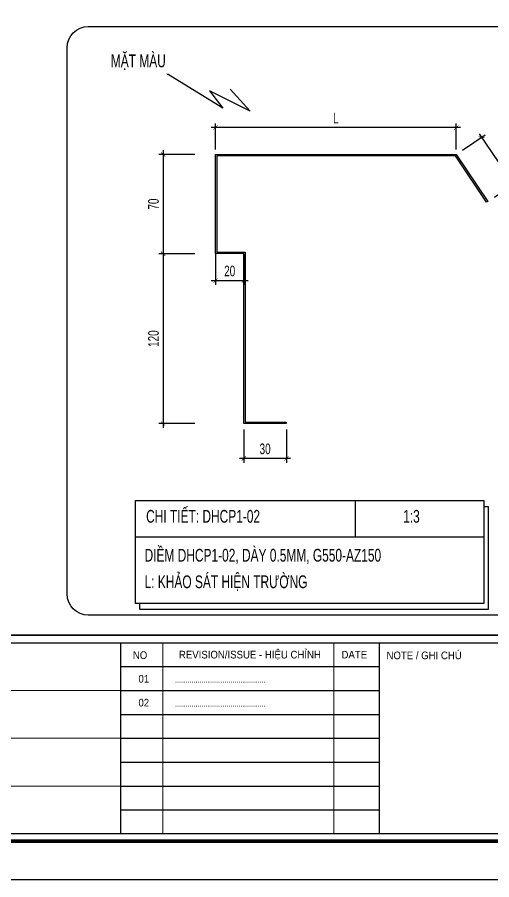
# Model space of a CAD drawing. Header units: inches. Extents: x 2 to 32666, y -5537 to 22.
# Drawn here: x 13345.2 to 13457, y -4544.5 to -4341.5 of the extents above; entities that cross this region are included whole.
import ezdxf
from ezdxf.enums import TextEntityAlignment as Align

# ---------------------------------------------------------------- set-up
doc = ezdxf.new("R2010")
doc.units = ezdxf.units.IN
doc.header["$MEASUREMENT"] = 0
doc.layers.get('Defpoints').update_dxf_attribs({"lineweight": 9})
for name, color, linetype in [('2', 2, 'Continuous'), ('251', 251, 'Continuous'), ('3', 3, 'Continuous'), ('4', 4, 'Continuous'), ('6', 6, 'Continuous'), ('7', 7, 'Continuous'), ('9', 9, 'Continuous'), ('BAO KHUNG', 31, 'Continuous'), ('DIM', 8, 'Continuous'), ('NET IN', 3, 'Continuous')]:
    doc.layers.add(name, color=color, linetype=linetype)
doc.layers.add('Cover text', color=7, linetype='Continuous', true_color=0x52370f)
doc.layers.add('S-Hatch', color=8, linetype='Continuous', lineweight=9)
doc.styles.add('ST1', font='vnshx.shx', dxfattribs={"width": 0.7})
doc.styles.add('ST1H', font='vnshxh.shx', dxfattribs={"width": 0.7})
doc.styles.get("Standard").update_dxf_attribs({"font": 'arial.ttf'})
doc.styles.add('STYLE2', font='VHAVAN.TTF')
doc.styles.add('TIEU DE', font='Vharialn.ttf')
doc.dimstyles.new('3', dxfattribs={"dimtxt": 2.5, "dimasz": 1, "dimexe": 1, "dimexo": 0, "dimgap": 1, "dimtad": 1, "dimdec": 0, "dimlfac": 3, "dimzin": 0, "dimdsep": 46, "dimtxsty": 'ST1', "dimblk": 'ARCHTICK', "dimcen": 1, "dimdle": 1, "dimclrd": 8, "dimclre": 8, "dimclrt": 3, "dimadec": 0, "dimazin": 0, "dimtfac": 1, "dimtdec": 0, "dimtix": 1, "dimtofl": 0, "dimtmove": 1, "dimatfit": 3, "dimldrblk": 'DOT', "dimfxl": 0.18, "dimtfill": 1, "dimtolj": 1, "dimtzin": 0, "dimlwd": -1, "dimlwe": -1, "dimarcsym": 2})

# ---------------------------------------------------------------- blocks, each defined once
blk = doc.blocks.new('kt kien truc 1')
at = {"layer": '2', "color": 157, "linetype": 'Continuous'}
blk.add_lwpolyline([(0, 420), (594, 420), (594, 0), (0, 0)], close=True, dxfattribs=at)
at = {"layer": '251', "linetype": 'Continuous'}
for p, q in [((285.8, 50.19), (346.77, 50.19)), ((285.8, 44.56), (346.77, 44.56)), ((285.8, 38.94), (346.77, 38.94)), ((285.8, 33.31), (346.77, 33.31)), ((285.8, 27.69), (346.77, 27.69)), ((285.8, 22.06), (346.77, 22.06)), ((285.8, 16.44), (346.77, 16.44))]:
    blk.add_line(p, q, dxfattribs=at)
at = {"layer": '7', "color": 147, "linetype": 'Continuous'}
blk.add_lwpolyline([(12.33, 57.61), (581.67, 57.61), (581.67, 409.19), (12.33, 409.19)], close=True, dxfattribs=at)
at = {"layer": 'BAO KHUNG', "color": 7}
blk.add_line((346.77, 10.81), (346.77, 55.81), dxfattribs=at)
at = {"layer": 'BAO KHUNG', "color": 167, "linetype": 'Continuous', "const_width": 0.871}
blk.add_lwpolyline([(10.59, 9.07), (583.41, 9.07), (583.41, 410.93), (10.59, 410.93)], close=True, dxfattribs=at)
at = {"layer": 'BAO KHUNG', "color": 7}
for points in [[(144.95, 55.81), (285.8, 55.81), (285.8, 10.81), (144.95, 10.81)], [(211.89, 55.81), (474.14, 55.81), (474.14, 10.81), (211.89, 10.81)]]:
    blk.add_lwpolyline(points, close=True, dxfattribs=at)
at = {"layer": 'S-Hatch'}
for p, q in [((295.73, 55.81), (295.73, 10.81)), ((336.07, 55.81), (336.07, 10.81)), ((285.8, 44.56), (213.95, 44.56)), ((285.8, 33.31), (213.95, 33.31)), ((285.8, 22.06), (213.95, 22.06))]:
    blk.add_line(p, q, dxfattribs=at)
at = {"layer": 'BAO KHUNG', "color": 7, "linetype": 'Continuous', "width": 0.9}
for s, p in [('NO', (290.4, 52.88)), ('REVISION/ISSUE - HIỆU CHỈNH', (316.27, 53)), ('DATE', (340.86, 52.99)), ('01', (291.27, 47.31)), ('02', (291.27, 41.69))]:
    blk.add_text(s, height=1.8, dxfattribs=at).set_placement(p, align=Align.MIDDLE_CENTER)
blk.add_text('NOTE / GHI CHÚ', height=1.8, dxfattribs=at).set_placement((348.44, 51.92))
at = {"layer": 'Cover text', "linetype": 'Continuous', "style": 'STYLE2', "width": 0.8}
for p in [(298.6, 46.4), (298.6, 40.78)]:
    blk.add_text('............................................', height=1.5, dxfattribs=at).set_placement(p)
at = {"layer": 'Cover text', "ltscale": 0.5, "style": 'TIEU DE'}
for tag, p in [('STT', (555.05, 15.58)), ('TENBANVE', (45.93, 14.6))]:
    blk.add_attdef(tag, text='', height=2, dxfattribs=at).set_placement(p, align=Align.MIDDLE_CENTER)
blk = doc.blocks.new('_ArchTick')
at = {"color": 0, "linetype": 'ByBlock', "const_width": 0.15}
blk.add_lwpolyline([(-0.5, -0.5), (0.5, 0.5)], dxfattribs=at)
blk = doc.blocks.new('*D6334')
at = {"layer": 'Defpoints', "color": 0, "transparency": 16777216}
for p in [(13454.64, -4369.73), (13450.15, -4372.76), (13457.61, -4383.81)]:
    blk.add_point(p, dxfattribs=at)
at = {"layer": 'DIM', "color": 8, "linetype": 'Continuous', "transparency": 16777216}
for p, q in [((13450.15, -4372.76), (13455.47, -4369.17)), ((13462.66, -4381.61), (13454.08, -4368.9)), ((13457.61, -4383.81), (13462.93, -4380.23))]:
    blk.add_line(p, q, dxfattribs=at)
at = {"layer": 'DIM', "color": 8, "transparency": 16777216}
for p, rotation in [((13454.64, -4369.73), 124.0000000000432), ((13462.1, -4380.78), 304.0000000000432)]:
    blk.add_blockref('_ArchTick', p, dxfattribs=dict(at, rotation=rotation))
at = {"layer": 'DIM', "color": 3, "transparency": 16777216, "insert": (13460.23, -4374), "char_height": 2.5, "attachment_point": 5, "rotation": 304, "style": 'ST1', "bg_fill": 3, "box_fill_scale": 1.25, "bg_fill_color": 256, "bg_fill_true_color": 13158600, "bg_fill_transparency": 0}
blk.add_mtext('\\A1;40', dxfattribs=at)
blk = doc.blocks.new('_Dot')
at = {"color": 0, "linetype": 'ByBlock', "lineweight": -2}
blk.add_line((-0.5, 0), (-1, 0), dxfattribs=at)
at = {"color": 0, "linetype": 'ByBlock', "const_width": 0.5}
blk.add_lwpolyline([(-0.25, 0, 1), (0.25, 0, 1)], format="xyb", close=True, dxfattribs=at)
blk = doc.blocks.new('*D6335')
at = {"layer": 'Defpoints', "color": 0, "transparency": 16777216}
for p in [(13391.95, -4367.46), (13391.95, -4372.64), (13448.62, -4372.64)]:
    blk.add_point(p, dxfattribs=at)
at = {"layer": 'DIM', "color": 8, "linetype": 'Continuous', "transparency": 16777216}
for p, q in [((13449.62, -4367.46), (13390.95, -4367.46)), ((13391.95, -4372.64), (13391.95, -4366.46)), ((13448.62, -4372.64), (13448.62, -4366.46))]:
    blk.add_line(p, q, dxfattribs=at)
at = {"layer": 'DIM', "color": 8, "transparency": 16777216, "rotation": 180}
blk.add_blockref('_ArchTick', (13391.95, -4367.46), dxfattribs=at)
at = {"layer": 'DIM', "color": 8, "transparency": 16777216}
blk.add_blockref('_ArchTick', (13448.62, -4367.46), dxfattribs=at)
at = {"layer": 'DIM', "color": 3, "transparency": 16777216, "insert": (13420.28, -4365.21), "char_height": 2.5, "width": 4.1667, "attachment_point": 5, "style": 'ST1', "bg_fill": 3, "box_fill_scale": 1.25, "bg_fill_color": 256, "bg_fill_true_color": 13158600, "bg_fill_transparency": 0}
blk.add_mtext('\\A1;L', dxfattribs=at)
blk = doc.blocks.new('*D6336')
at = {"layer": 'Defpoints', "color": 0, "transparency": 16777216}
for p in [(13387.05, -4373.79), (13379.59, -4397.13), (13387.05, -4397.13)]:
    blk.add_point(p, dxfattribs=at)
at = {"layer": 'DIM', "color": 8, "linetype": 'Continuous', "transparency": 16777216}
for p, q in [((13387.05, -4373.79), (13378.59, -4373.79)), ((13379.59, -4372.79), (13379.59, -4398.13)), ((13387.05, -4397.13), (13378.59, -4397.13))]:
    blk.add_line(p, q, dxfattribs=at)
at = {"layer": 'DIM', "color": 8, "transparency": 16777216}
for p, rotation in [((13379.59, -4373.79), 90), ((13379.59, -4397.13), 270)]:
    blk.add_blockref('_ArchTick', p, dxfattribs=dict(at, rotation=rotation))
at = {"layer": 'DIM', "color": 3, "transparency": 16777216, "insert": (13377.34, -4385.46), "char_height": 2.5, "attachment_point": 5, "rotation": 90, "style": 'ST1', "bg_fill": 3, "box_fill_scale": 1.25, "bg_fill_color": 256, "bg_fill_true_color": 13158600, "bg_fill_transparency": 0}
blk.add_mtext('\\A1;70', dxfattribs=at)
blk = doc.blocks.new('*D6337')
at = {"layer": 'Defpoints', "color": 0, "transparency": 16777216}
for p in [(13391.95, -4397.13), (13398.62, -4397.13), (13398.62, -4403.47)]:
    blk.add_point(p, dxfattribs=at)
at = {"layer": 'DIM', "color": 8, "linetype": 'Continuous', "transparency": 16777216}
for p, q in [((13391.95, -4397.13), (13391.95, -4404.47)), ((13398.62, -4397.13), (13398.62, -4404.47)), ((13390.95, -4403.47), (13399.62, -4403.47))]:
    blk.add_line(p, q, dxfattribs=at)
at = {"layer": 'DIM', "color": 8, "transparency": 16777216, "rotation": 180}
blk.add_blockref('_ArchTick', (13391.95, -4403.47), dxfattribs=at)
at = {"layer": 'DIM', "color": 8, "transparency": 16777216}
blk.add_blockref('_ArchTick', (13398.62, -4403.47), dxfattribs=at)
at = {"layer": 'DIM', "color": 3, "transparency": 16777216, "insert": (13395.28, -4401.22), "char_height": 2.5, "attachment_point": 5, "style": 'ST1', "bg_fill": 3, "box_fill_scale": 1.25, "bg_fill_color": 256, "bg_fill_true_color": 13158600, "bg_fill_transparency": 0}
blk.add_mtext('\\A1;20', dxfattribs=at)
blk = doc.blocks.new('*D6338')
at = {"layer": 'Defpoints', "color": 0, "transparency": 16777216}
for p in [(13387.05, -4397.13), (13379.59, -4437.13), (13387.05, -4437.13)]:
    blk.add_point(p, dxfattribs=at)
at = {"layer": 'DIM', "color": 8, "linetype": 'Continuous', "transparency": 16777216}
for p, q in [((13379.59, -4396.13), (13379.59, -4438.13)), ((13387.05, -4397.13), (13378.59, -4397.13)), ((13387.05, -4437.13), (13378.59, -4437.13))]:
    blk.add_line(p, q, dxfattribs=at)
at = {"layer": 'DIM', "color": 8, "transparency": 16777216}
for p, rotation in [((13379.59, -4397.13), 90), ((13379.59, -4437.13), 270)]:
    blk.add_blockref('_ArchTick', p, dxfattribs=dict(at, rotation=rotation))
at = {"layer": 'DIM', "color": 3, "transparency": 16777216, "insert": (13377.34, -4417.13), "char_height": 2.5, "attachment_point": 5, "rotation": 90, "style": 'ST1', "bg_fill": 3, "box_fill_scale": 1.25, "bg_fill_color": 256, "bg_fill_true_color": 13158600, "bg_fill_transparency": 0}
blk.add_mtext('\\A1;120', dxfattribs=at)
blk = doc.blocks.new('*D6339')
at = {"layer": 'Defpoints', "color": 0, "transparency": 16777216}
for p in [(13398.62, -4438.5), (13408.62, -4438.5), (13398.62, -4445.35)]:
    blk.add_point(p, dxfattribs=at)
at = {"layer": 'DIM', "color": 8, "linetype": 'Continuous', "transparency": 16777216}
for p, q in [((13398.62, -4438.5), (13398.62, -4446.35)), ((13408.62, -4438.5), (13408.62, -4446.35)), ((13409.62, -4445.35), (13397.62, -4445.35))]:
    blk.add_line(p, q, dxfattribs=at)
at = {"layer": 'DIM', "color": 8, "transparency": 16777216, "rotation": 180}
blk.add_blockref('_ArchTick', (13398.62, -4445.35), dxfattribs=at)
at = {"layer": 'DIM', "color": 8, "transparency": 16777216}
blk.add_blockref('_ArchTick', (13408.62, -4445.35), dxfattribs=at)
at = {"layer": 'DIM', "color": 3, "transparency": 16777216, "insert": (13403.62, -4443.1), "char_height": 2.5, "attachment_point": 5, "style": 'ST1', "bg_fill": 3, "box_fill_scale": 1.25, "bg_fill_color": 256, "bg_fill_true_color": 13158600, "bg_fill_transparency": 0}
blk.add_mtext('\\A1;30', dxfattribs=at)

msp = doc.modelspace()

# ---------------------------------------------------------------- linework, layer by layer
at = {"color": 9}
msp.add_line((13424.8129, -4455.2692), (13424.8129, -4463.8937), dxfattribs=at)
at = {"layer": '6'}
msp.add_lwpolyline([(13455.7949, -4385.0352), (13448.4381, -4374.1283), (13392.282, -4374.1283), (13392.282, -4396.795), (13398.9487, -4396.795), (13398.9487, -4436.795), (13408.6153, -4436.795), (13408.6153, -4437.1283), (13398.6153, -4437.1283), (13398.6153, -4397.1283), (13391.9487, -4397.1283), (13391.9487, -4373.795), (13448.6153, -4373.795), (13456.0712, -4384.8488)], close=True, dxfattribs=at)
at = {"layer": '9'}
msp.add_lwpolyline([(13361.9804, -4343.6637), (13474.6706, -4343.6637, -0.41421356), (13479.6706, -4348.6637), (13479.6706, -4477.2217, -0.41421356), (13474.6706, -4482.2217), (13361.9804, -4482.2217, -0.41421356), (13356.9804, -4477.2217), (13356.9804, -4348.6637, -0.41421356)], format="xyb", close=True, dxfattribs=at)
at = {"layer": 'DIM'}
msp.add_lwpolyline([(13096.1005, -4135.3349), (13665.4384, -4135.3349), (13665.4384, -4486.9148), (13096.1005, -4486.9148)], close=True, dxfattribs=at)
at = {"layer": 'NET IN'}
msp.add_lwpolyline([(13083.7695, -4124.5249), (13677.7695, -4124.5249), (13677.7695, -4544.5249), (13083.7695, -4544.5249)], close=True, dxfattribs=at)

# ---------------------------------------------------------------- block references
at = {"layer": '3'}
msp.add_blockref('kt kien truc 1', (13083.7695, -4544.5249), dxfattribs=at)

# ---------------------------------------------------------------- texts
at = {"layer": '3', "style": 'ST1H', "width": 0.7}
for s, p in [('diÒm DHCP1-02, dµy 0.5mm, g550-az150', (13375.2306, -4469.6271)), ('l: kh¶o s¸t hiÖn tr\xadêng', (13375.2306, -4475.8743))]:
    msp.add_text(s, height=3, dxfattribs=at).set_placement(p)

# ---------------------------------------------------------------- next in the draw order: texts
at = {"layer": '3', "insert": (13375.5917, -4458.9836), "char_height": 3, "attachment_point": 4, "style": 'ST1H', "bg_fill": 2}
msp.add_mtext('\\A1;CHI TIÕT: DHCP1-02', dxfattribs=at)

# ---------------------------------------------------------------- next in the draw order: dimensions: what is measured, and where the dimension line sits
at = {"layer": 'DIM'}
for p1, p2, distance, picture, middle in [((13457.6092, -4383.8114), (13450.1533, -4372.7576), -5.4126, '*D6334', (13460.2339, -4373.9996)), ((13387.0524, -4373.795), (13387.0524, -4397.1283), -7.4587, '*D6336', (13377.3437, -4385.4616)), ((13391.9487, -4397.1283), (13398.6153, -4397.1283), -6.3458, '*D6337', (13395.282, -4401.2241)), ((13408.6153, -4438.4992), (13398.6153, -4438.4992), 6.8499, '*D6339', (13403.6153, -4443.0991))]:
    dim = msp.add_aligned_dim(p1=p1, p2=p2, distance=distance, dimstyle='3', dxfattribs=at)
    dim.commit()
    dim.dimension.update_dxf_attribs({"geometry": picture, "text_midpoint": middle})

# ---------------------------------------------------------------- next in the draw order: linework, layer by layer
at = {"color": 9}
for points in [[(13373.1222, -4455.2692), (13455.0991, -4455.2692), (13455.0991, -4479.4762), (13373.1222, -4479.4762)], [(13373.1222, -4455.2692), (13455.0991, -4455.2692), (13455.0991, -4463.8937), (13373.1222, -4463.8937)]]:
    msp.add_lwpolyline(points, close=True, dxfattribs=at)
msp.add_lwpolyline([(13455.0991, -4456.6897), (13456.1218, -4456.6897), (13456.1218, -4480.8967), (13374.1448, -4480.8967), (13374.1448, -4479.4762)], dxfattribs=at)

# ---------------------------------------------------------------- next in the draw order: dimensions: what is measured, and where the dimension line sits
at = {"layer": 'DIM'}
dim = msp.add_aligned_dim(p1=(13448.6153, -4372.6427), p2=(13391.9487, -4372.6427), distance=-5.1824, text='L', dimstyle='3', dxfattribs=at)
dim.commit()
dim.dimension.update_dxf_attribs({"geometry": '*D6335', "text_midpoint": (13420.282, -4365.2102)})
dim = msp.add_aligned_dim(p1=(13387.0524, -4397.1283), p2=(13387.0524, -4437.1283), distance=-7.4587, dimstyle='3', dxfattribs=at)
dim.commit()
dim.dimension.update_dxf_attribs({"geometry": '*D6338', "text_midpoint": (13377.3437, -4417.1283)})

# ---------------------------------------------------------------- next in the draw order: linework, layer by layer
at = {"layer": '4'}
msp.add_lwpolyline([(13395.4123, -4358.3888), (13400.089, -4363.544), (13390.5292, -4358.8012), (13393.6241, -4362.8566), (13379.8002, -4354.3334)], dxfattribs=at)

# ---------------------------------------------------------------- next in the draw order: texts
at = {"layer": '3', "insert": (13436.1369, -4458.9836), "char_height": 3, "attachment_point": 4, "style": 'ST1H', "bg_fill": 2}
msp.add_mtext('\\A1;1:3', dxfattribs=at)

# ---------------------------------------------------------------- next in the draw order: texts
at = {"layer": '3', "insert": (13367.2799, -4352.0632), "char_height": 3, "attachment_point": 4, "style": 'ST1H', "bg_fill": 2}
msp.add_mtext('\\A1;MÆT MµU', dxfattribs=at)

doc.saveas('drawing.dxf')
